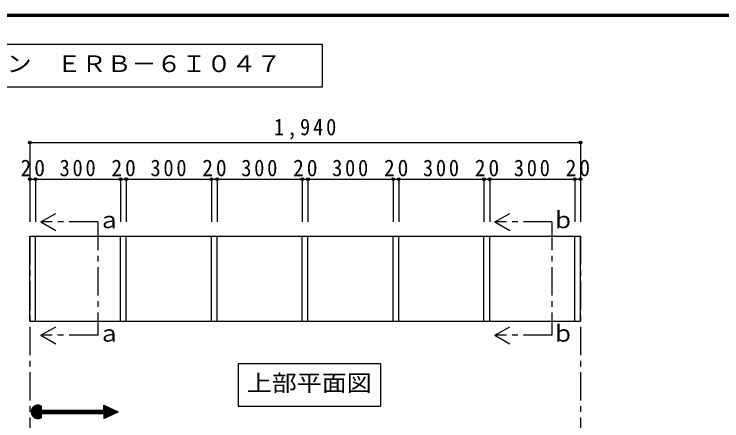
# Model space of a CAD drawing. Units: millimetres at full size, sheet at 1:20. Extents: x -3922 to 3878, y -2932 to 2722.
# Drawn here: x -2593 to -100, y 1289 to 2722 of the extents above; entities that cross this region are included whole.
import ezdxf
from ezdxf.enums import TextEntityAlignment as Align

# ---------------------------------------------------------------- set-up
doc = ezdxf.new("R2010")
doc.units = ezdxf.units.MM
doc.header["$LTSCALE"] = 20
doc.header["$PDMODE"] = 32
doc.header["$PDSIZE"] = 10
doc.linetypes.add('CHAIN1', pattern=[8, 5, -1, 1, -1])
for name, color, linetype in [('0-2_本体', 2, 'Continuous'), ('0-3_固定棚', 3, 'Continuous'), ('0-4_可動棚', 3, 'Continuous'), ('0-A_文字', 7, 'Continuous'), ('0-B_寸法', 4, 'Continuous'), ('F-1_枠', 6, 'Continuous')]:
    doc.layers.add(name, color=color, linetype=linetype)
doc.styles.add('ＭＳ ゴシック', font='')
doc.styles.get('ＭＳ ゴシック').set_extended_font_data('MS Gothic')

msp = doc.modelspace()

# ---------------------------------------------------------------- linework, layer by layer
at = {"layer": '0-2_本体'}
for p, q in [((-2537.87, 1940.05), (-2517.87, 1940.05)), ((-2537.87, 1640.05), (-2537.87, 1940.05)), ((-2217.87, 1940.05), (-2197.87, 1940.05)), ((-2217.87, 1640.05), (-2217.87, 1940.05)), ((-2197.87, 1640.05), (-2197.87, 1940.05)), ((-1897.87, 1940.05), (-1877.87, 1940.05)), ((-1897.87, 1640.05), (-1897.87, 1940.05)), ((-1877.87, 1640.05), (-1877.87, 1940.05)), ((-1577.87, 1940.05), (-1557.87, 1940.05)), ((-1577.87, 1640.05), (-1577.87, 1940.05)), ((-1557.87, 1640.05), (-1557.87, 1940.05)), ((-1257.87, 1940.05), (-1237.87, 1940.05)), ((-1257.87, 1640.05), (-1257.87, 1940.05)), ((-1237.87, 1640.05), (-1237.87, 1940.05)), ((-937.87, 1940.05), (-917.87, 1940.05)), ((-937.87, 1640.05), (-937.87, 1940.05)), ((-917.87, 1640.05), (-917.87, 1940.05)), ((-617.87, 1940.05), (-597.87, 1940.05)), ((-617.87, 1640.05), (-617.87, 1940.05)), ((-597.87, 1640.05), (-597.87, 1940.05)), ((-2217.87, 1640.05), (-2197.87, 1640.05)), ((-1897.87, 1640.05), (-1877.87, 1640.05)), ((-1577.87, 1640.05), (-1557.87, 1640.05)), ((-1257.87, 1640.05), (-1237.87, 1640.05)), ((-937.87, 1640.05), (-917.87, 1640.05)), ((-617.87, 1640.05), (-597.87, 1640.05))]:
    msp.add_line(p, q, dxfattribs=at)
at = {"layer": '0-2_本体', "color": 3}
msp.add_line((-2537.87, 1640.05), (-597.87, 1640.05), dxfattribs=at)
at = {"layer": '0-2_本体'}
msp.add_lwpolyline([(-2537.87, 1640.05), (-2517.87, 1640.05), (-2517.87, 1940.05)], dxfattribs=at)
at = {"layer": '0-3_固定棚'}
msp.add_line((-2517.87, 1940.05), (-617.87, 1940.05), dxfattribs=at)
at = {"layer": '0-4_可動棚'}
msp.add_line((-2197.87, 1940.05), (-1897.87, 1940.05), dxfattribs=at)
at = {"layer": '0-A_文字'}
for p, q in [((-1507.19, 2615.63), (-3815.36, 2615.63)), ((-1507.19, 2465.63), (-1507.19, 2615.63)), ((-3815.36, 2465.63), (-1507.19, 2465.63)), ((-2498.54, 1990.05), (-2446.58, 2020.05)), ((-899.11, 1990.05), (-847.15, 2020.05)), ((-2498.54, 1990.05), (-2446.58, 1960.05)), ((-899.11, 1990.05), (-847.15, 1960.05)), ((-2498.54, 1590.05), (-2446.58, 1620.05)), ((-899.11, 1590.05), (-847.15, 1620.05)), ((-2498.54, 1590.05), (-2446.58, 1560.05)), ((-899.11, 1590.05), (-847.15, 1560.05)), ((-1302.27, 1490.05), (-1803.27, 1490.05)), ((-1803.27, 1490.05), (-1803.27, 1340.05)), ((-1302.27, 1490.05), (-1302.27, 1340.05)), ((-2532.86, 1319.7), (-2508.91, 1343.66)), ((-2532.72, 1322.67), (-2511.88, 1343.51)), ((-2532.68, 1317.06), (-2506.26, 1343.47)), ((-2532.24, 1314.66), (-2503.87, 1343.04)), ((-2532.06, 1326.16), (-2515.36, 1342.86)), ((-2531.61, 1312.46), (-2501.67, 1342.41)), ((-2530.82, 1310.43), (-2499.64, 1341.61)), ((-2530.3, 1330.74), (-2519.95, 1341.1)), ((-2529.87, 1308.55), (-2497.75, 1340.67)), ((-2528.8, 1306.8), (-2497.45, 1338.14)), ((-2527.59, 1305.17), (-2497.45, 1335.31)), ((-2526.26, 1303.67), (-2497.45, 1332.49)), ((-2524.82, 1302.29), (-2497.45, 1329.66)), ((-2523.25, 1301.03), (-2497.45, 1326.83)), ((-2521.55, 1299.89), (-2495.5, 1325.95)), ((-2519.73, 1298.89), (-2492.68, 1325.95)), ((-2517.77, 1298.03), (-2489.85, 1325.95)), ((-2515.65, 1297.32), (-2487.02, 1325.95)), ((-2495.98, 1314.15), (-2484.19, 1325.95)), ((-2493.16, 1314.15), (-2481.36, 1325.95)), ((-2490.33, 1314.15), (-2478.53, 1325.95)), ((-2487.5, 1314.15), (-2475.71, 1325.95)), ((-2484.67, 1314.15), (-2472.88, 1325.95)), ((-2481.84, 1314.15), (-2470.05, 1325.95)), ((-2479.01, 1314.15), (-2467.22, 1325.95)), ((-2476.19, 1314.15), (-2464.39, 1325.95)), ((-2473.36, 1314.15), (-2461.56, 1325.95)), ((-2470.53, 1314.15), (-2458.73, 1325.95)), ((-2467.7, 1314.15), (-2455.91, 1325.95)), ((-2464.87, 1314.15), (-2453.08, 1325.95)), ((-2462.04, 1314.15), (-2450.25, 1325.95)), ((-2459.21, 1314.15), (-2447.42, 1325.95)), ((-2456.39, 1314.15), (-2444.59, 1325.95)), ((-2453.56, 1314.15), (-2441.76, 1325.95)), ((-2450.73, 1314.15), (-2438.94, 1325.95)), ((-2447.9, 1314.15), (-2436.11, 1325.95)), ((-2445.07, 1314.15), (-2433.28, 1325.95)), ((-2442.24, 1314.15), (-2430.45, 1325.95)), ((-2439.42, 1314.15), (-2427.62, 1325.95)), ((-2436.59, 1314.15), (-2424.79, 1325.95)), ((-2433.76, 1314.15), (-2421.97, 1325.95)), ((-2430.93, 1314.15), (-2419.14, 1325.95)), ((-2428.1, 1314.15), (-2416.31, 1325.95)), ((-2425.27, 1314.15), (-2413.48, 1325.95)), ((-2422.45, 1314.15), (-2410.65, 1325.95)), ((-2419.62, 1314.15), (-2407.82, 1325.95)), ((-2416.79, 1314.15), (-2404.99, 1325.95)), ((-2413.96, 1314.15), (-2402.17, 1325.95)), ((-2411.13, 1314.15), (-2399.34, 1325.95)), ((-2408.3, 1314.15), (-2396.51, 1325.95)), ((-2405.47, 1314.15), (-2393.68, 1325.95)), ((-2402.65, 1314.15), (-2390.85, 1325.95)), ((-2399.82, 1314.15), (-2388.02, 1325.95)), ((-2396.99, 1314.15), (-2385.2, 1325.95)), ((-2394.16, 1314.15), (-2382.37, 1325.95)), ((-2391.33, 1314.15), (-2379.54, 1325.95)), ((-2388.5, 1314.15), (-2376.71, 1325.95)), ((-2385.68, 1314.15), (-2373.88, 1325.95)), ((-2382.85, 1314.15), (-2371.05, 1325.95)), ((-2380.02, 1314.15), (-2368.22, 1325.95)), ((-2377.19, 1314.15), (-2365.4, 1325.95)), ((-2374.36, 1314.15), (-2362.57, 1325.95)), ((-2371.53, 1314.15), (-2359.74, 1325.95)), ((-2368.71, 1314.15), (-2356.91, 1325.95)), ((-2365.88, 1314.15), (-2354.08, 1325.95)), ((-2363.05, 1314.15), (-2351.25, 1325.95)), ((-2360.22, 1314.15), (-2348.43, 1325.95)), ((-2357.39, 1314.15), (-2345.6, 1325.95)), ((-2354.56, 1314.15), (-2342.77, 1325.95)), ((-2351.73, 1314.15), (-2339.94, 1325.95)), ((-2348.91, 1314.15), (-2337.11, 1325.95)), ((-2346.08, 1314.15), (-2334.28, 1325.95)), ((-2343.25, 1314.15), (-2331.46, 1325.95)), ((-2340.42, 1314.15), (-2328.63, 1325.95)), ((-2337.59, 1314.15), (-2325.8, 1325.95)), ((-2334.76, 1314.15), (-2322.97, 1325.95)), ((-2331.94, 1314.15), (-2320.14, 1325.95)), ((-2329.11, 1314.15), (-2317.31, 1325.95)), ((-2326.28, 1314.15), (-2314.48, 1325.95)), ((-2323.45, 1314.15), (-2311.66, 1325.95)), ((-2320.62, 1314.15), (-2308.83, 1325.95)), ((-2317.79, 1314.15), (-2306, 1325.95)), ((-2314.97, 1314.15), (-2303.17, 1325.95)), ((-2312.14, 1314.15), (-2300.34, 1325.95)), ((-2309.31, 1314.15), (-2297.51, 1325.95)), ((-2306.48, 1314.15), (-2294.69, 1325.95)), ((-2303.65, 1314.15), (-2291.86, 1325.95)), ((-2300.82, 1314.15), (-2289.03, 1325.95)), ((-2297.99, 1314.15), (-2286.2, 1325.95)), ((-2295.17, 1314.15), (-2283.37, 1325.95)), ((-2292.34, 1314.15), (-2280.54, 1325.95)), ((-2289.51, 1314.15), (-2277.72, 1325.95)), ((-2286.68, 1314.15), (-2263.45, 1337.38)), ((-2283.85, 1314.15), (-2261.52, 1336.48)), ((-2281.02, 1314.15), (-2259.59, 1335.59)), ((-2278.2, 1314.15), (-2257.66, 1334.69)), ((-2276.96, 1343.66), (-2226.15, 1320.05)), ((-2276.96, 1325.95), (-2276.96, 1343.66)), ((-2276.96, 1340.84), (-2275.04, 1342.76)), ((-2276.96, 1338.01), (-2273.11, 1341.87)), ((-2276.96, 1335.18), (-2271.18, 1340.97)), ((-2276.96, 1332.35), (-2269.24, 1340.07)), ((-2276.96, 1329.53), (-2267.31, 1339.18)), ((-2276.96, 1326.7), (-2265.38, 1338.28)), ((-2276.96, 1312.56), (-2255.73, 1333.79)), ((-2276.96, 1309.73), (-2253.8, 1332.9)), ((-2276.96, 1306.9), (-2251.86, 1332)), ((-2276.96, 1304.07), (-2249.93, 1331.1)), ((-2276.96, 1301.24), (-2248, 1330.2)), ((-2276.96, 1298.41), (-2246.07, 1329.31)), ((-2275.37, 1297.18), (-2244.14, 1328.41)), ((-2270.09, 1299.63), (-2242.21, 1327.51)), ((-2264.8, 1302.09), (-2240.28, 1326.61)), ((-2259.52, 1304.54), (-2238.35, 1325.72)), ((-2254.24, 1307), (-2236.41, 1324.82)), ((-2248.96, 1309.45), (-2234.48, 1323.92)), ((-2243.67, 1311.91), (-2232.55, 1323.03)), ((-2238.39, 1314.36), (-2230.62, 1322.13)), ((-2233.11, 1316.81), (-2228.69, 1321.23)), ((-1803.27, 1340.05), (-1302.27, 1340.05)), ((-2513.34, 1296.79), (-2497.45, 1312.69)), ((-2510.82, 1296.49), (-2497.45, 1309.86)), ((-2508.01, 1296.47), (-2497.45, 1307.03)), ((-2504.79, 1296.86), (-2497.45, 1304.2)), ((-2500.83, 1297.99), (-2497.45, 1301.37)), ((-2497.45, 1314.15), (-2497.45, 1299.6)), ((-2497.45, 1314.15), (-2276.96, 1314.15)), ((-2276.96, 1296.44), (-2226.15, 1320.05)), ((-2276.96, 1314.15), (-2276.96, 1296.44)), ((-2227.82, 1319.27), (-2226.76, 1320.33))]:
    msp.add_line(p, q, dxfattribs=at)
at = {"layer": '0-A_文字', "linetype": 'CHAIN1'}
for p, q in [((-2298.54, 1990.05), (-2498.54, 1990.05)), ((-699.11, 1990.05), (-899.11, 1990.05)), ((-2537.87, 1940.05), (-2537.87, -2007.71)), ((-597.87, 1940.05), (-597.87, -2007.71))]:
    msp.add_line(p, q, dxfattribs=at)
for points in [[(-2298.54, 1990.05), (-2298.54, 1590.05), (-2498.54, 1590.05)], [(-699.11, 1990.05), (-699.11, 1590.05), (-899.11, 1590.05)]]:
    msp.add_lwpolyline(points, dxfattribs=at)
at = {"layer": '0-A_文字'}
msp.add_lwpolyline([(-2497.45, 1340.5), (-2497.45, 1325.95), (-2276.96, 1325.95)], dxfattribs=at)
msp.add_arc((-2509.25, 1320.05), 23.61, 60, 300, dxfattribs=at)
at = {"layer": '0-B_寸法'}
for p, q in [((-2537.87, 2270.05), (-2537.87, 1990.05)), ((-2537.87, 2270.05), (-2537.87, 1990.05)), ((-2537.87, 2270.05), (-597.87, 2270.05)), ((-597.87, 2270.05), (-597.87, 1990.05)), ((-597.87, 2270.05), (-597.87, 1990.05)), ((-2537.87, 2140.05), (-2517.87, 2140.05)), ((-2537.87, 2140.05), (-2537.87, 1990.05)), ((-2517.87, 2140.05), (-2517.87, 1990.05)), ((-2517.87, 2140.05), (-2217.87, 2140.05)), ((-2217.87, 2140.05), (-2217.87, 1990.05)), ((-2217.87, 2140.05), (-2197.87, 2140.05)), ((-2197.87, 2140.05), (-2197.87, 1990.05)), ((-2197.87, 2140.05), (-1897.87, 2140.05)), ((-1897.87, 2140.05), (-1897.87, 1990.05)), ((-1897.87, 2140.05), (-1877.87, 2140.05)), ((-1877.87, 2140.05), (-1877.87, 1990.05)), ((-1877.87, 2140.05), (-1577.87, 2140.05)), ((-1577.87, 2140.05), (-1577.87, 1990.05)), ((-1577.87, 2140.05), (-1557.87, 2140.05)), ((-1557.87, 2140.05), (-1557.87, 1990.05)), ((-1557.87, 2140.05), (-1257.87, 2140.05)), ((-1257.87, 2140.05), (-1257.87, 1990.05)), ((-1257.87, 2140.05), (-1237.87, 2140.05)), ((-1237.87, 2140.05), (-1237.87, 1990.05)), ((-1237.87, 2140.05), (-937.87, 2140.05)), ((-937.87, 2140.05), (-937.87, 1990.05)), ((-937.87, 2140.05), (-917.87, 2140.05)), ((-917.87, 2140.05), (-917.87, 1990.05)), ((-917.87, 2140.05), (-617.87, 2140.05)), ((-617.87, 2140.05), (-617.87, 1990.05)), ((-617.87, 2140.05), (-597.87, 2140.05)), ((-597.87, 2140.05), (-597.87, 1990.05))]:
    msp.add_line(p, q, dxfattribs=at)
at = {"layer": '0-B_寸法', "color": 7}
for p in [(-2537.87, 2270.05), (-597.87, 2270.05), (-597.87, 2270.05), (-2537.87, 2140.05), (-2517.87, 2140.05), (-2217.87, 2140.05), (-2197.87, 2140.05), (-1897.87, 2140.05), (-1877.87, 2140.05), (-1577.87, 2140.05), (-1557.87, 2140.05), (-1257.87, 2140.05), (-1237.87, 2140.05), (-937.87, 2140.05), (-917.87, 2140.05), (-617.87, 2140.05), (-597.87, 2140.05)]:
    msp.add_point(p, dxfattribs=at)
at = {"layer": 'F-1_枠'}
for p, q in [((-3922.03, 2722.29), (3877.97, 2722.29)), ((-3922.03, 2718.96), (3877.97, 2718.96)), ((-3922.03, 2715.63), (3877.97, 2715.63))]:
    msp.add_line(p, q, dxfattribs=at)

# ---------------------------------------------------------------- texts
at = {"layer": '0-A_文字', "style": 'ＭＳ ゴシック', "width": 1.1}
for s, p in [('書斎・スタディルームプラン\u3000ＥＲＢ－６Ｉ０４７', (-3675.36, 2500.63)), ('上部平面図', (-1773.27, 1375.05))]:
    msp.add_text(s, height=58.65, dxfattribs=at).set_placement(p, align=Align.BOTTOM_LEFT)
at = {"layer": '0-A_文字', "style": 'ＭＳ ゴシック'}
for s, p in [('ｂ', (-699.11, 1950.05)), ('ａ', (-2298.54, 1950.05)), ('ｂ', (-699.11, 1550.05)), ('ａ', (-2298.54, 1550.05))]:
    msp.add_text(s, height=58.65, dxfattribs=at).set_placement(p, align=Align.BOTTOM_LEFT)
at = {"layer": '0-B_寸法', "color": 7, "char_height": 58.65, "attachment_point": 7, "style": 'ＭＳ ゴシック'}
for s, insert in [('\\T1.28;\\W0.9;1,940', (-1677.87, 2280.05)), ('\\T1.27;\\W0.95;20', (-2570.37, 2150.05)), ('\\T1.27;\\W0.9;300', (-2432.87, 2150.05)), ('\\T1.27;\\W0.95;20', (-2250.37, 2150.05)), ('\\T1.27;\\W0.9;300', (-2112.87, 2150.05)), ('\\T1.27;\\W0.95;20', (-1930.37, 2150.05)), ('\\T1.27;\\W0.9;300', (-1792.87, 2150.05)), ('\\T1.27;\\W0.95;20', (-1610.37, 2150.05)), ('\\T1.27;\\W0.9;300', (-1472.87, 2150.05)), ('\\T1.27;\\W0.95;20', (-1290.37, 2150.05)), ('\\T1.27;\\W0.9;300', (-1152.87, 2150.05)), ('\\T1.27;\\W0.95;20', (-970.37, 2150.05)), ('\\T1.27;\\W0.9;300', (-832.87, 2150.05)), ('\\T1.27;\\W0.95;20', (-650.37, 2150.05))]:
    msp.add_mtext(s, dxfattribs=dict(at, insert=insert))

doc.saveas('drawing.dxf')
